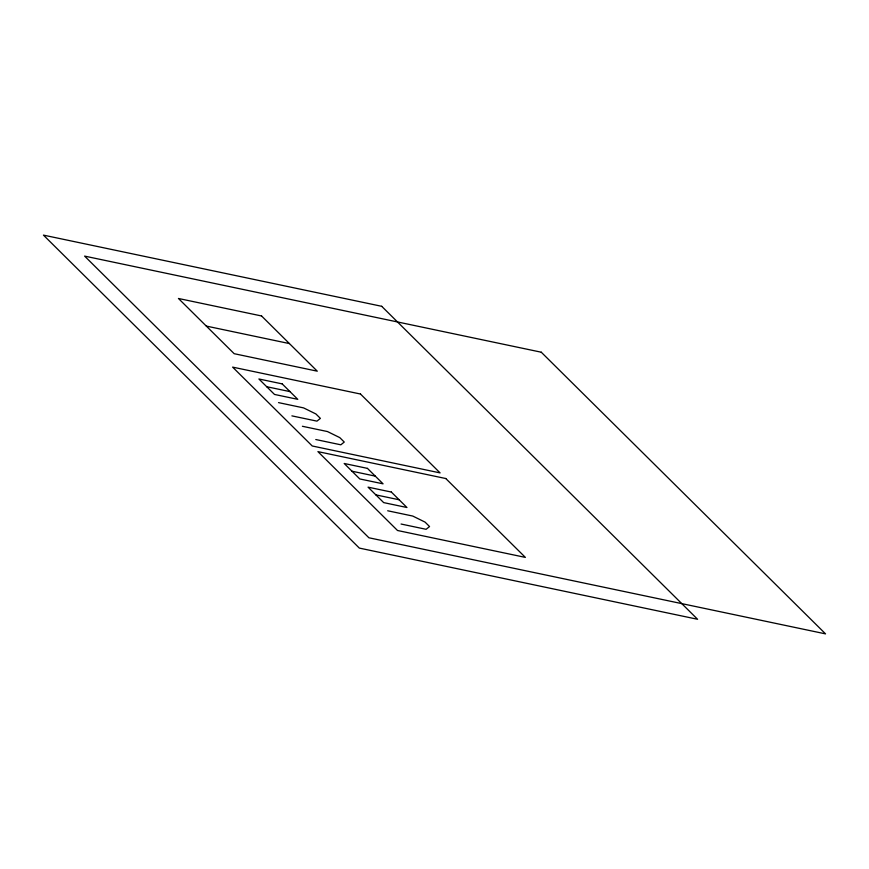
<?xml version="1.0" encoding="UTF-8"?>
<svg xmlns="http://www.w3.org/2000/svg" width="869" height="869" viewBox="0 0 869 869"><rect width="100%" height="100%" fill="white"/><g stroke="black" fill="none" stroke-linecap="round" stroke-linejoin="round"><path stroke-width="1.3" d="M206.311 326.081L289.42 343.581M266.696 386.716L289.974 391.615M278.525 402.619L303.585 407.898L315.914 413.97L320.379 418.38L316.957 421.139L291.897 415.871M302.401 426.277L327.472 431.556L339.801 437.628L344.254 442.049L340.844 444.809L315.784 439.529M351.988 471.215L375.256 476.114M375.875 494.874L399.143 499.773M387.693 510.776L412.753 516.056L425.093 522.128L429.547 526.549L426.125 529.308L401.065 524.029M381.697 306.301L43.45 235.119L359.332 548.089L697.59 619.282L381.697 306.301M541.257 352.206L84.608 256.105L368.912 537.781L825.55 633.881L541.257 352.206M261.558 315.968L178.449 298.48L234.174 353.694L317.283 371.182L261.558 315.968M360.483 394.026L232.62 367.12L312.232 445.982L440.083 472.899L360.483 394.026M282.175 383.881L258.897 378.982L274.506 394.439L297.774 399.338L282.175 383.881M445.775 478.526L317.913 451.619L397.513 530.492L525.376 557.398L445.775 478.526M367.457 468.38L344.189 463.481L359.788 478.949L383.066 483.837L367.457 468.38M391.343 492.05L368.065 487.151L383.674 502.608L406.942 507.507L391.343 492.05"/></g></svg>
